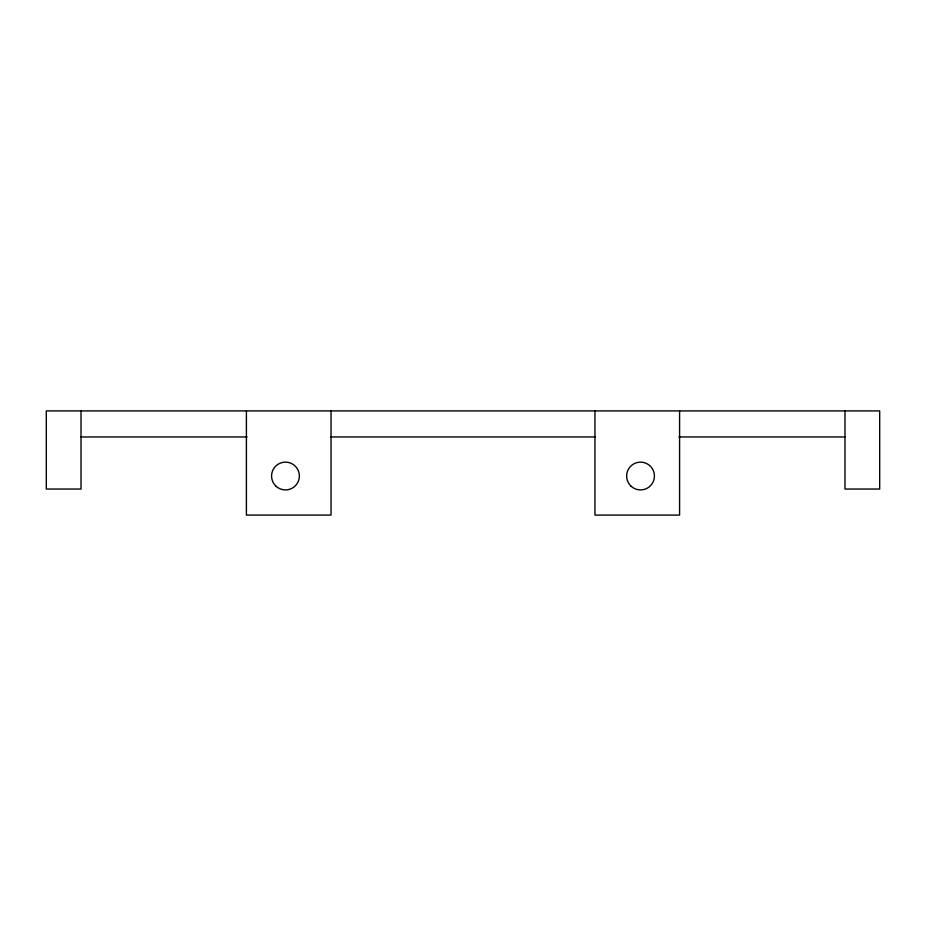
<?xml version="1.0" encoding="UTF-8"?>
<svg xmlns="http://www.w3.org/2000/svg" width="926" height="926" viewBox="0 0 926 926"><rect width="100%" height="100%" fill="white"/><g stroke="black" fill="none" stroke-linecap="round" stroke-linejoin="round"><path stroke-width="1.39" d="M81.025 436.956L247.103 436.956M330.86 436.956L595.14 436.956M678.897 436.956L844.975 436.956M844.975 410.912L844.975 489.044L879.7 489.044L879.7 410.912L46.3 410.912L46.3 489.044L81.025 489.044L81.025 410.912M679.591 410.912L679.591 515.087L594.955 515.087L594.955 410.912M331.045 410.912L331.045 515.087L246.409 515.087L246.409 410.912M630.71 485.849A13.89 13.89 0 0 0 653.953 479.622A13.89 13.89 0 0 0 636.938 462.606A13.89 13.89 0 0 0 630.71 485.849M275.647 485.849A13.89 13.89 0 0 0 298.89 479.622A13.89 13.89 0 0 0 281.874 462.606A13.89 13.89 0 0 0 275.647 485.849"/></g></svg>
